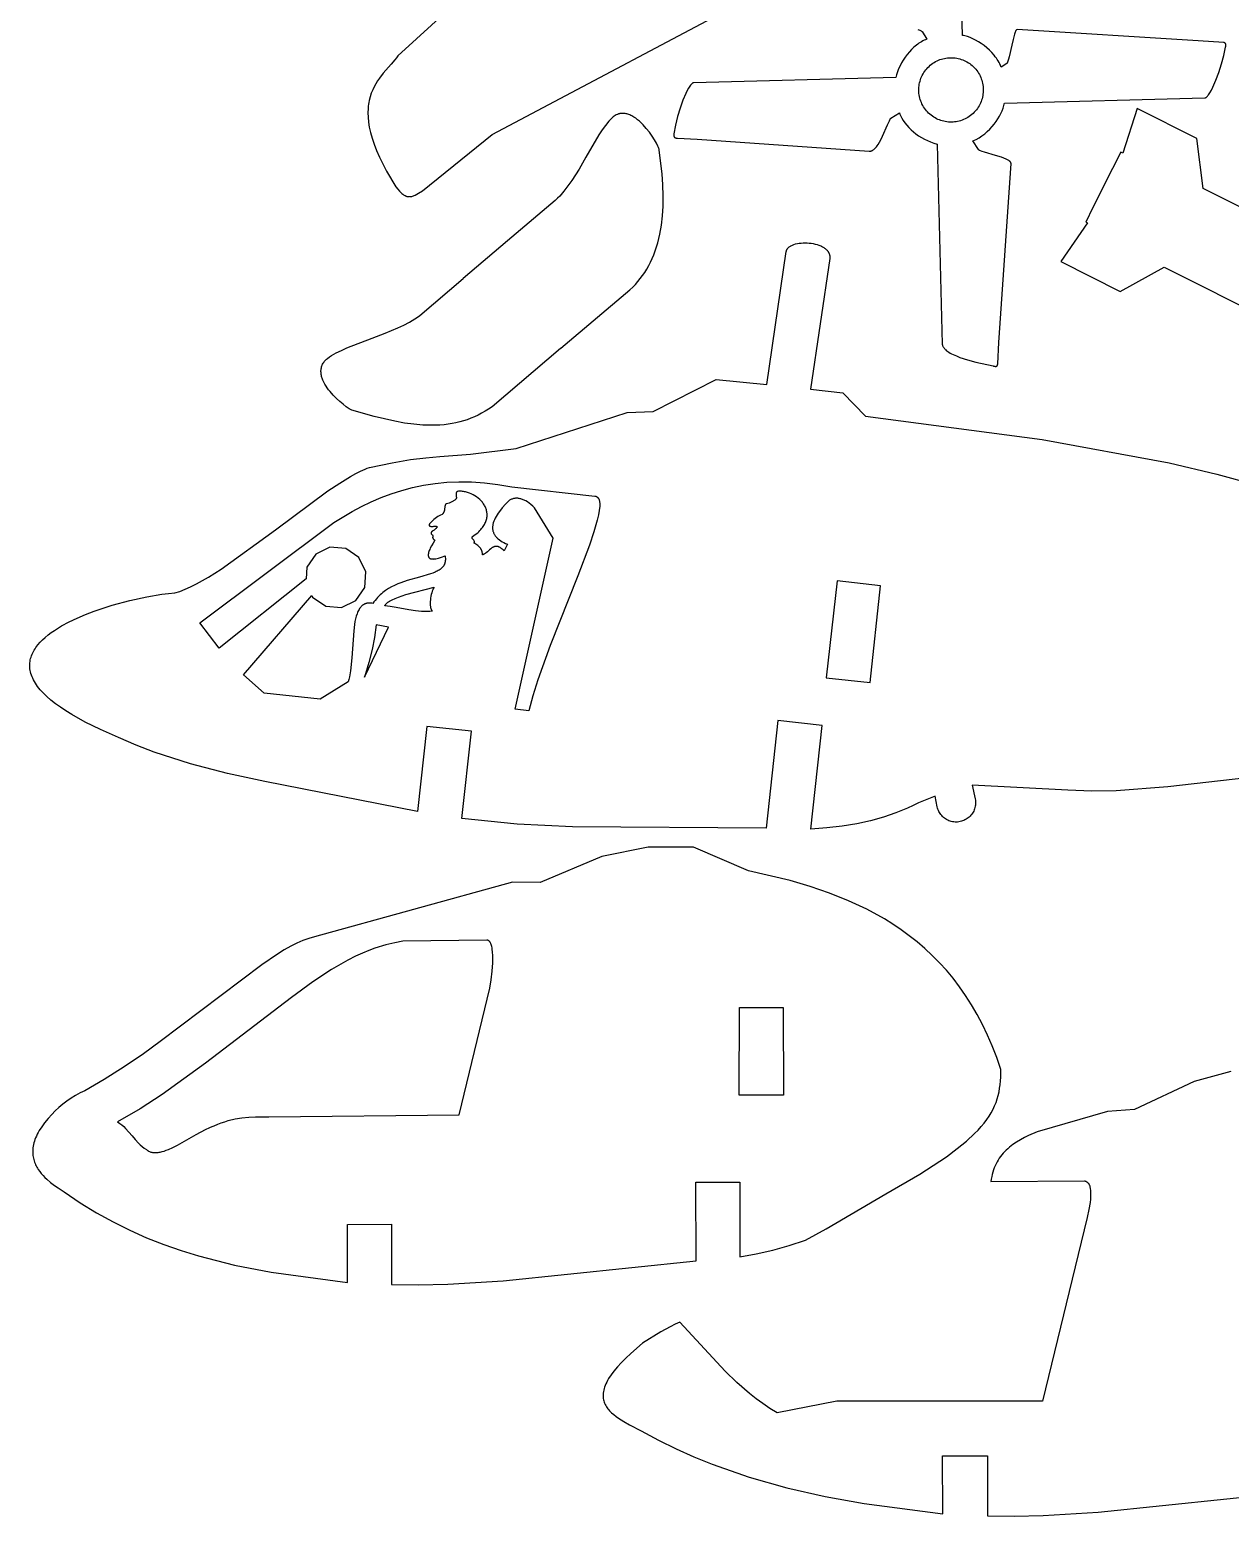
# Model space of a CAD drawing. Header units: inches. Extents: x 0.3 to 15.2, y 0.4 to 15.2.
# Drawn here: x 0.28 to 6.63, y 0.41 to 8.27 of the extents above; entities that cross this region are included whole.
import ezdxf

# ---------------------------------------------------------------- set-up
doc = ezdxf.new("R2010")
doc.units = ezdxf.units.IN
doc.header["$MEASUREMENT"] = 0
doc.layers.get('0').update_dxf_attribs({"color": 231})

msp = doc.modelspace()

# ---------------------------------------------------------------- linework, layer by layer
at = {"color": 156}
for points in [[(4.343, 10.0623), (2.2267, 8.1319), (2.2186, 8.1212), (2.2099, 8.1104), (2.1907, 8.0883), (2.149, 8.0405), (2.1285, 8.0137), (2.1187, 7.9994), (2.1094, 7.9844), (2.1008, 7.9686), (2.0929, 7.952), (2.0858, 7.9344), (2.0798, 7.916), (2.0748, 7.8965), (2.0728, 7.8863), (2.0711, 7.8759), (2.0697, 7.8652), (2.0687, 7.8542), (2.0678, 7.8312), (2.0685, 7.8071), (2.0709, 7.7815), (2.0751, 7.7546), (2.0814, 7.7262), (2.0896, 7.6964), (2.1001, 7.6649), (2.113, 7.6318), (2.1282, 7.597), (2.1461, 7.5604), (2.1666, 7.522), (2.2162, 7.4394), (2.2259, 7.4268), (2.235, 7.4162), (2.2394, 7.4115), (2.2438, 7.4073), (2.248, 7.4035), (2.2521, 7.4002), (2.2562, 7.3972), (2.2602, 7.3947), (2.2622, 7.3935), (2.2642, 7.3925), (2.2662, 7.3916), (2.2681, 7.3907), (2.2701, 7.39), (2.272, 7.3893), (2.274, 7.3888), (2.2759, 7.3883), (2.2779, 7.3879), (2.2799, 7.3876), (2.2818, 7.3873), (2.2838, 7.3872), (2.2857, 7.3871), (2.2877, 7.3872), (2.2897, 7.3873), (2.2917, 7.3874), (2.2937, 7.3877), (2.2957, 7.388), (2.2998, 7.3889), (2.3039, 7.39), (2.3082, 7.3915), (2.3125, 7.3931), (2.3169, 7.3951), (2.3261, 7.3997), (2.3358, 7.4051), (2.3571, 7.4184), (2.7246, 7.7166), (4.191, 8.4939)], [(5.4995, 8.2708), (5.4991, 8.2704), (5.4986, 8.2699), (5.4981, 8.2694), (5.4977, 8.2688), (5.4972, 8.2682), (5.4963, 8.2668), (5.4954, 8.2652), (5.4945, 8.2634), (5.4936, 8.2615), (5.4918, 8.2571), (5.4882, 8.2464), (5.4811, 8.2195), (5.4741, 8.188), (5.4605, 8.1264), (5.4572, 8.114), (5.4539, 8.1036), (5.4523, 8.0994), (5.4515, 8.0975), (5.4507, 8.0959), (5.4499, 8.0944), (5.4495, 8.0937), (5.4491, 8.0931), (5.4487, 8.0925), (5.4483, 8.092), (5.4479, 8.0915), (5.4475, 8.0911), (5.4184, 8.073), (5.4151, 8.0813), (5.4114, 8.0894), (5.4072, 8.0973), (5.4027, 8.1052), (5.3979, 8.1129), (5.3927, 8.1205), (5.3872, 8.1279), (5.3815, 8.1352), (5.3691, 8.1493), (5.3559, 8.1625), (5.342, 8.175), (5.3276, 8.1866), (5.3128, 8.1973), (5.2978, 8.207), (5.2828, 8.2156), (5.268, 8.223), (5.2534, 8.2293), (5.2394, 8.2343), (5.2327, 8.2363), (5.2261, 8.2379), (5.2198, 8.2392), (5.2136, 8.2402), (5.1836, 9.3263)], [(4.977, 8.271), (4.9872, 8.2673), (4.9914, 8.2656), (4.9948, 8.2639), (4.9963, 8.263), (4.9976, 8.2622), (4.9982, 8.2618), (4.9987, 8.2614), (4.9991, 8.261), (4.9996, 8.2607), (5.025, 8.2201), (5.018, 8.2174), (5.0109, 8.2144), (5.0039, 8.2109), (4.997, 8.2072), (4.9901, 8.203), (4.9833, 8.1986), (4.9766, 8.1938), (4.9699, 8.1887), (4.9569, 8.1777), (4.9444, 8.1657), (4.9324, 8.1528), (4.921, 8.1392), (4.9103, 8.1249), (4.9003, 8.1101), (4.8912, 8.0949), (4.883, 8.0794), (4.8758, 8.0638), (4.8697, 8.0482), (4.8647, 8.0326), (4.8627, 8.0249), (4.861, 8.0173), (3.7901, 7.9897), (3.7898, 7.9896), (3.7894, 7.9895), (3.7887, 7.9893), (3.7879, 7.989), (3.7872, 7.9886), (3.7865, 7.9883), (3.7857, 7.9878), (3.785, 7.9874), (3.7842, 7.9869), (3.7826, 7.9857), (3.781, 7.9843), (3.7794, 7.9828), (3.7778, 7.9811), (3.7761, 7.9792), (3.7744, 7.9771), (3.771, 7.9726), (3.7675, 7.9673), (3.7639, 7.9615), (3.7566, 7.9483), (3.7491, 7.933), (3.7341, 7.8972), (3.7197, 7.8562), (3.7064, 7.8117), (3.695, 7.7658), (3.6862, 7.7202), (3.6859, 7.7167), (3.6859, 7.7136), (3.6859, 7.7122), (3.686, 7.7108), (3.6861, 7.7096), (3.6863, 7.7084), (3.6865, 7.7073), (3.6868, 7.7063), (3.6872, 7.7054), (3.6873, 7.7049), (3.6875, 7.7045), (3.6878, 7.7041), (3.688, 7.7037), (3.6882, 7.7033), (3.6885, 7.703), (3.6887, 7.7026), (3.689, 7.7023), (3.6893, 7.7019), (3.6896, 7.7016), (3.6899, 7.7013), (3.6902, 7.701), (3.6906, 7.7008), (3.6909, 7.7005), (3.6917, 7.7), (3.6925, 7.6995), (3.6933, 7.6991), (3.6942, 7.6987), (3.6952, 7.6984), (3.6962, 7.698), (3.6984, 7.6974), (3.7008, 7.6969), (3.7062, 7.6959), (3.8105, 7.6906), (4.7193, 7.6279), (4.7193, 7.6279), (4.7206, 7.6279), (4.7219, 7.6279), (4.7232, 7.6279), (4.7245, 7.628), (4.7257, 7.6282), (4.727, 7.6284), (4.7282, 7.6287), (4.7295, 7.629), (4.7307, 7.6294), (4.732, 7.6298), (4.7332, 7.6303), (4.7345, 7.6308), (4.7369, 7.6321), (4.7393, 7.6335), (4.7418, 7.6351), (4.7441, 7.6369), (4.7465, 7.6388), (4.7489, 7.6409), (4.7512, 7.6432), (4.7535, 7.6456), (4.7581, 7.6509), (4.7625, 7.6566), (4.7669, 7.6628), (4.7753, 7.6764), (4.7834, 7.6912), (4.791, 7.7067), (4.8169, 7.7667), (4.8268, 7.7892), (4.8289, 7.7935), (4.8309, 7.7971), (4.8318, 7.7986), (4.8327, 7.7999), (4.8336, 7.8011), (4.834, 7.8016), (4.8344, 7.802), (4.8797, 7.8305), (4.8824, 7.8236), (4.8854, 7.8168), (4.8887, 7.81), (4.8922, 7.8033), (4.9001, 7.7902), (4.909, 7.7773), (4.9189, 7.7648), (4.9298, 7.7528), (4.9416, 7.7412), (4.9541, 7.73), (4.9676, 7.7195), (4.9817, 7.7095), (4.9966, 7.7002), (5.0121, 7.6916), (5.0283, 7.6837), (5.045, 7.6766), (5.0622, 7.6703), (5.0799, 7.6648), (5.1066, 6.6061), (5.1068, 6.6048), (5.1071, 6.6035), (5.1074, 6.6022), (5.1078, 6.6009), (5.1087, 6.5983), (5.1098, 6.5958), (5.1111, 6.5933), (5.1125, 6.5909), (5.1141, 6.5884), (5.1159, 6.586), (5.1178, 6.5837), (5.1199, 6.5813), (5.1221, 6.579), (5.1246, 6.5768), (5.1298, 6.5723), (5.1356, 6.568), (5.142, 6.5637), (5.1489, 6.5596), (5.1563, 6.5556), (5.1641, 6.5517), (5.1811, 6.5442), (5.1996, 6.5371), (5.2402, 6.5239), (5.2844, 6.5121), (5.3763, 6.4918), (5.3785, 6.4911), (5.3805, 6.4905), (5.3824, 6.49), (5.3842, 6.4896), (5.3858, 6.4894), (5.3873, 6.4893), (5.3887, 6.4892), (5.3894, 6.4892), (5.39, 6.4893), (5.3906, 6.4893), (5.3912, 6.4894), (5.3917, 6.4895), (5.3923, 6.4896), (5.3928, 6.4898), (5.3932, 6.4899), (5.3937, 6.4901), (5.3941, 6.4903), (5.3946, 6.4905), (5.395, 6.4907), (5.3953, 6.4909), (5.3957, 6.4912), (5.396, 6.4915), (5.3963, 6.4917), (5.3966, 6.492), (5.3969, 6.4923), (5.3972, 6.4926), (5.3974, 6.4929), (5.3977, 6.4933), (5.3979, 6.4936), (5.3981, 6.4939), (5.3983, 6.4943), (5.3987, 6.495), (5.399, 6.4957), (5.3992, 6.4964), (5.3995, 6.4972), (5.3997, 6.4979), (5.4007, 6.5032), (5.4067, 6.6159), (5.4704, 7.5623), (5.4704, 7.5627), (5.4704, 7.5631), (5.4704, 7.5635), (5.4703, 7.5638), (5.4703, 7.5642), (5.4702, 7.5646), (5.4701, 7.565), (5.47, 7.5654), (5.4699, 7.5657), (5.4698, 7.5661), (5.4695, 7.5669), (5.4691, 7.5676), (5.4687, 7.5684), (5.4683, 7.5691), (5.4678, 7.5698), (5.4672, 7.5706), (5.4666, 7.5713), (5.4659, 7.572), (5.4652, 7.5728), (5.4637, 7.5742), (5.462, 7.5757), (5.4601, 7.5771), (5.458, 7.5785), (5.4558, 7.5799), (5.4509, 7.5827), (5.4454, 7.5854), (5.4331, 7.5908), (5.4192, 7.5959), (5.3888, 7.6056), (5.3298, 7.6225), (5.3182, 7.6262), (5.3086, 7.6297), (5.3048, 7.6313), (5.3032, 7.6321), (5.3017, 7.6329), (5.3004, 7.6337), (5.2999, 7.6341), (5.2994, 7.6345), (5.2989, 7.6348), (5.2985, 7.6352), (5.2983, 7.6354), (5.2982, 7.6356), (5.298, 7.6358), (5.2979, 7.6359), (5.2688, 7.682), (5.2772, 7.6858), (5.2854, 7.69), (5.3013, 7.6991), (5.3165, 7.7092), (5.3311, 7.7203), (5.3449, 7.7322), (5.3579, 7.7447), (5.3701, 7.7578), (5.3814, 7.7714), (5.3919, 7.7853), (5.4013, 7.7995), (5.4098, 7.8138), (5.4173, 7.828), (5.4237, 7.8422), (5.429, 7.8561), (5.4312, 7.8629), (5.4331, 7.8696), (5.4347, 7.8762), (5.4361, 7.8827), (6.495, 7.9096), (6.4957, 7.9097), (6.4964, 7.9099), (6.4972, 7.9101), (6.498, 7.9104), (6.4988, 7.9107), (6.4995, 7.9111), (6.5003, 7.9116), (6.5011, 7.912), (6.502, 7.9126), (6.5028, 7.9132), (6.5045, 7.9145), (6.5062, 7.916), (6.5079, 7.9177), (6.5097, 7.9196), (6.5115, 7.9216), (6.5151, 7.9262), (6.5189, 7.9315), (6.5227, 7.9374), (6.5306, 7.9509), (6.5386, 7.9666), (6.5547, 8.003), (6.5702, 8.0447), (6.5844, 8.0893), (6.5963, 8.1347), (6.6051, 8.1789), (6.6062, 8.1837), (6.6066, 8.1859), (6.6068, 8.188), (6.6069, 8.1889), (6.6069, 8.1899), (6.6069, 8.1908), (6.6068, 8.1916), (6.6068, 8.1925), (6.6067, 8.1933), (6.6065, 8.194), (6.6063, 8.1948), (6.6061, 8.1955), (6.6059, 8.1958), (6.6058, 8.1962), (6.6056, 8.1965), (6.6054, 8.1968), (6.6053, 8.1971), (6.6051, 8.1974), (6.6049, 8.1977), (6.6047, 8.198), (6.6044, 8.1983), (6.6042, 8.1986), (6.604, 8.1988), (6.6037, 8.1991), (6.6034, 8.1994), (6.6031, 8.1996), (6.6028, 8.1998), (6.6025, 8.2001), (6.6019, 8.2005), (6.6012, 8.2009), (6.6004, 8.2013), (6.5996, 8.2017), (6.5987, 8.202), (6.5978, 8.2023), (6.5968, 8.2026), (6.4604, 8.2113), (5.5027, 8.2721)], [(3.0883, 6.5848), (3.4539, 6.8951), (3.4686, 6.9089), (3.4827, 6.9232), (3.4961, 6.9382), (3.5089, 6.9538), (3.521, 6.97), (3.5325, 6.9868), (3.5434, 7.0042), (3.5536, 7.0223), (3.5631, 7.0409), (3.572, 7.0602), (3.5803, 7.08), (3.5879, 7.1005), (3.5949, 7.1215), (3.6013, 7.1432), (3.6121, 7.1882), (3.6204, 7.2357), (3.6263, 7.2855), (3.6296, 7.3377), (3.6305, 7.3922), (3.6289, 7.449), (3.6249, 7.5081), (3.6096, 7.6331), (3.6095, 7.634), (3.6093, 7.6349), (3.6087, 7.637), (3.608, 7.6393), (3.6071, 7.6419), (3.6048, 7.6477), (3.6018, 7.6544), (3.5939, 7.6701), (3.5836, 7.6881), (3.5711, 7.7077), (3.5568, 7.728), (3.5408, 7.7484), (3.5233, 7.768), (3.5141, 7.7772), (3.5046, 7.786), (3.4949, 7.7943), (3.485, 7.8018), (3.4749, 7.8086), (3.4698, 7.8117), (3.4647, 7.8145), (3.4595, 7.8171), (3.4543, 7.8195), (3.4491, 7.8216), (3.4438, 7.8234), (3.4385, 7.8249), (3.4333, 7.8261), (3.428, 7.8271), (3.4227, 7.8276), (3.4174, 7.8279), (3.4121, 7.8278), (3.4068, 7.8274), (3.4042, 7.827), (3.4015, 7.8265), (3.3989, 7.826), (3.3962, 7.8253), (3.3936, 7.8246), (3.391, 7.8237), (3.3884, 7.8228), (3.3858, 7.8217), (3.3806, 7.8193), (3.3754, 7.8164), (3.3702, 7.8131), (3.3651, 7.8093), (3.36, 7.8051), (3.3509, 7.796), (3.3419, 7.7861), (3.3242, 7.7643), (3.3068, 7.7402), (3.2897, 7.714), (3.221, 7.5958), (3.185, 7.5335), (3.1466, 7.4727), (3.1262, 7.4438), (3.1049, 7.4163), (3.0825, 7.3906), (3.0709, 7.3786), (3.0589, 7.3671), (2.8071, 7.1532), (2.5718, 6.9535)], [(6.8731, 7.2371), (6.4872, 7.4304), (6.4531, 7.6948), (6.1377, 7.8533), (6.0616, 7.6167), (6.0508, 7.6222), (6.0077, 7.5361), (5.904, 7.3291), (5.8657, 7.2525), (5.8757, 7.248), (5.7338, 7.0448), (6.0486, 6.8851), (6.0486, 6.8851), (6.2798, 7.0146), (6.8396, 6.7342)], [(6.9966, 4.3433), (6.2993, 4.2655), (6.0272, 4.2435), (5.8987, 4.2414), (5.7708, 4.2468), (5.2655, 4.273), (5.2807, 4.2013), (5.2818, 4.1947), (5.2825, 4.1881), (5.2827, 4.1814), (5.2826, 4.1748), (5.2819, 4.1681), (5.2809, 4.1616), (5.2795, 4.1551), (5.2777, 4.1487), (5.2755, 4.1425), (5.2729, 4.1364), (5.2699, 4.1305), (5.2665, 4.1248), (5.2627, 4.1193), (5.2586, 4.1141), (5.2541, 4.1091), (5.2517, 4.1068), (5.2492, 4.1045), (5.2438, 4.1002), (5.2382, 4.0963), (5.2324, 4.0927), (5.2265, 4.0895), (5.2203, 4.0867), (5.2141, 4.0842), (5.2077, 4.0822), (5.2012, 4.0805), (5.1946, 4.0793), (5.188, 4.0784), (5.1813, 4.078), (5.1746, 4.0781), (5.1678, 4.0786), (5.1611, 4.0795), (5.1545, 4.0809), (5.1478, 4.0828), (5.1416, 4.0853), (5.1355, 4.0882), (5.1297, 4.0914), (5.1241, 4.095), (5.1187, 4.0989), (5.1135, 4.1031), (5.1087, 4.1076), (5.1041, 4.1124), (5.0998, 4.1174), (5.0958, 4.1227), (5.0922, 4.1282), (5.0889, 4.134), (5.0859, 4.14), (5.0833, 4.1462), (5.0812, 4.1525), (5.0794, 4.159), (5.0683, 4.2156), (4.9803, 4.1799), (4.9521, 4.1654), (4.923, 4.1515), (4.8617, 4.1263), (4.7965, 4.1042), (4.7274, 4.0853), (4.6543, 4.0695), (4.5773, 4.0569), (4.4964, 4.0474), (4.4115, 4.0411), (4.4717, 4.5895), (4.2366, 4.6154), (4.1753, 4.0463), (3.1498, 4.0529), (2.857, 4.0676), (2.5644, 4.0974), (2.6151, 4.5588), (2.3786, 4.5843), (2.3303, 4.1342), (1.5226, 4.2929), (1.3244, 4.3354), (1.1288, 4.386), (0.9364, 4.4483), (0.8416, 4.485), (0.7478, 4.5258), (0.6537, 4.5671), (0.5714, 4.6075), (0.5006, 4.6471), (0.4692, 4.6665), (0.4405, 4.6857), (0.4144, 4.7046), (0.3908, 4.7233), (0.3697, 4.7418), (0.3509, 4.76), (0.3344, 4.778), (0.3202, 4.7957), (0.314, 4.8045), (0.3082, 4.8132), (0.303, 4.8218), (0.2984, 4.8304), (0.2942, 4.8389), (0.2905, 4.8474), (0.2874, 4.8557), (0.2847, 4.8641), (0.2825, 4.8723), (0.2808, 4.8805), (0.2796, 4.8886), (0.2788, 4.8966), (0.2784, 4.9046), (0.2785, 4.9125), (0.2791, 4.9203), (0.28, 4.9281), (0.2814, 4.9358), (0.2832, 4.9434), (0.2854, 4.951), (0.288, 4.9584), (0.2909, 4.9659), (0.2943, 4.9732), (0.298, 4.9805), (0.3021, 4.9876), (0.3065, 4.9948), (0.3112, 5.0018), (0.3163, 5.0088), (0.3218, 5.0157), (0.3336, 5.0292), (0.3466, 5.0425), (0.3608, 5.0555), (0.376, 5.0681), (0.3923, 5.0805), (0.4095, 5.0925), (0.4465, 5.1156), (0.4866, 5.1373), (0.5291, 5.1578), (0.5737, 5.1769), (0.6197, 5.1946), (0.714, 5.2258), (0.8079, 5.2512), (0.8972, 5.2706), (0.9778, 5.2837), (1.0135, 5.2879), (1.0455, 5.2904), (1.0723, 5.299), (1.1004, 5.31), (1.1297, 5.3232), (1.1602, 5.3385), (1.2241, 5.3745), (1.2914, 5.4169), (1.5783, 5.6241), (1.8563, 5.8302), (1.9186, 5.872), (1.9764, 5.9074), (2.0034, 5.9223), (2.029, 5.935), (2.0531, 5.9456), (2.0645, 5.9499), (2.0756, 5.9537), (2.1965, 5.9794), (2.2931, 5.996), (2.374, 6.0061), (2.448, 6.0124), (2.6108, 6.0246), (2.8519, 6.0541), (3.4401, 6.2444), (3.5777, 6.2501), (3.9097, 6.4193), (4.1783, 6.3939), (4.1783, 6.3939), (4.2814, 7.0966), (4.2816, 7.0982), (4.2819, 7.0998), (4.2823, 7.1014), (4.2828, 7.1029), (4.2833, 7.1044), (4.2839, 7.1059), (4.2846, 7.1073), (4.2853, 7.1088), (4.2862, 7.1102), (4.2871, 7.1115), (4.288, 7.1129), (4.2891, 7.1142), (4.2902, 7.1155), (4.2913, 7.1167), (4.2926, 7.1179), (4.2939, 7.1191), (4.2966, 7.1214), (4.2996, 7.1236), (4.3028, 7.1257), (4.3062, 7.1276), (4.3099, 7.1295), (4.3137, 7.1312), (4.3177, 7.1328), (4.3218, 7.1343), (4.3306, 7.1369), (4.3399, 7.139), (4.3497, 7.1407), (4.3599, 7.1419), (4.3703, 7.1426), (4.381, 7.1428), (4.3917, 7.1425), (4.4026, 7.1417), (4.4133, 7.1404), (4.424, 7.1387), (4.4344, 7.1364), (4.4445, 7.1337), (4.4543, 7.1304), (4.4635, 7.1266), (4.4679, 7.1245), (4.4722, 7.1223), (4.4763, 7.12), (4.4803, 7.1175), (4.4841, 7.115), (4.4876, 7.1122), (4.491, 7.1094), (4.4942, 7.1064), (4.4971, 7.1033), (4.4998, 7.1001), (4.5023, 7.0967), (4.5034, 7.095), (4.5045, 7.0932), (4.5055, 7.0914), (4.5064, 7.0896), (4.5073, 7.0877), (4.5081, 7.0858), (4.5088, 7.0839), (4.5095, 7.0819), (4.51, 7.0799), (4.5105, 7.0779), (4.511, 7.0758), (4.5113, 7.0737), (4.5116, 7.0716), (4.5118, 7.0694), (4.5119, 7.0672), (4.5119, 7.065), (4.5118, 7.0627), (4.5117, 7.0604), (4.4099, 6.3683), (4.5798, 6.3499), (4.7005, 6.2266), (5.636, 6.1019), (6.3069, 5.9792), (6.5595, 5.9196), (6.7657, 5.8618)], [(3.087, 6.5837), (2.7243, 6.2754), (2.7062, 6.2631), (2.6879, 6.2516), (2.6694, 6.241), (2.6507, 6.2313), (2.6318, 6.2224), (2.6126, 6.2144), (2.5932, 6.2072), (2.5735, 6.2009), (2.5536, 6.1953), (2.5333, 6.1905), (2.5127, 6.1865), (2.4918, 6.1833), (2.4706, 6.1808), (2.449, 6.179), (2.4047, 6.1776), (2.3587, 6.179), (2.311, 6.183), (2.2615, 6.1896), (2.21, 6.1987), (2.1006, 6.2236), (1.9819, 6.257), (1.9682, 6.2652), (1.9527, 6.2758), (1.936, 6.2886), (1.9186, 6.3032), (1.901, 6.3194), (1.8838, 6.3369), (1.8676, 6.3556), (1.86, 6.3653), (1.8528, 6.3751), (1.8462, 6.3852), (1.8401, 6.3953), (1.8347, 6.4055), (1.83, 6.4158), (1.8261, 6.426), (1.8244, 6.4312), (1.823, 6.4363), (1.8218, 6.4414), (1.8208, 6.4466), (1.8201, 6.4517), (1.8196, 6.4567), (1.8194, 6.4618), (1.8195, 6.4668), (1.8198, 6.4718), (1.8205, 6.4767), (1.8214, 6.4816), (1.8227, 6.4865), (1.8242, 6.4913), (1.8261, 6.496), (1.8283, 6.5007), (1.8309, 6.5054), (1.8338, 6.5099), (1.837, 6.5144), (1.8406, 6.5189), (1.8446, 6.5232), (1.849, 6.5275), (1.8538, 6.5317), (1.8641, 6.539), (1.8753, 6.5462), (1.8999, 6.5601), (1.9272, 6.5735), (1.9568, 6.5866), (2.0897, 6.6378), (2.1593, 6.6642), (2.2267, 6.6925), (2.2585, 6.7076), (2.2886, 6.7235), (2.3165, 6.7404), (2.3295, 6.7492), (2.3418, 6.7582), (2.5718, 6.9535)], [(6.6328, 2.7593), (6.4386, 2.7052), (6.124, 2.5566), (5.9808, 2.5466), (5.6088, 2.4393), (5.5629, 2.4199), (5.5409, 2.4091), (5.5197, 2.3976), (5.4994, 2.3852), (5.4802, 2.3719), (5.462, 2.3576), (5.4533, 2.3501), (5.445, 2.3424), (5.437, 2.3343), (5.4293, 2.326), (5.422, 2.3174), (5.415, 2.3085), (5.4085, 2.2994), (5.4023, 2.2899), (5.3965, 2.2801), (5.3911, 2.2699), (5.3861, 2.2595), (5.3816, 2.2487), (5.3776, 2.2376), (5.374, 2.2261), (5.3708, 2.2143), (5.3682, 2.2021), (5.3661, 2.1895), (5.3644, 2.1765), (5.8584, 2.1794), (5.8603, 2.1791), (5.8621, 2.1788), (5.8639, 2.1783), (5.8656, 2.1778), (5.8672, 2.1771), (5.8688, 2.1763), (5.8703, 2.1755), (5.8718, 2.1746), (5.8732, 2.1735), (5.8746, 2.1724), (5.8759, 2.1712), (5.8772, 2.1699), (5.8784, 2.1685), (5.8795, 2.167), (5.8806, 2.1654), (5.8816, 2.1637), (5.8826, 2.162), (5.8836, 2.1601), (5.8844, 2.1582), (5.8853, 2.1562), (5.8868, 2.1518), (5.8881, 2.1472), (5.8892, 2.1422), (5.89, 2.1368), (5.8907, 2.1311), (5.8912, 2.1251), (5.8916, 2.1121), (5.8912, 2.0978), (5.8901, 2.0822), (5.8883, 2.0654), (5.8825, 2.0283), (5.8741, 1.9867), (5.637, 1.0144), (5.5637, 1.0142), (4.5495, 1.0142), (4.2328, 0.9519), (4.1943, 0.9758), (4.1571, 1.001), (4.1213, 1.0274), (4.0866, 1.0548), (4.0202, 1.1126), (3.9571, 1.1734), (3.7188, 1.4323), (3.693, 1.4208), (3.6674, 1.4082), (3.6169, 1.3804), (3.5209, 1.3202), (3.4584, 1.2665), (3.4318, 1.2415), (3.4083, 1.2177), (3.3875, 1.1951), (3.3696, 1.1735), (3.3543, 1.153), (3.3415, 1.1336), (3.336, 1.1242), (3.3312, 1.1151), (3.3269, 1.1062), (3.3232, 1.0975), (3.32, 1.089), (3.3174, 1.0808), (3.3153, 1.0727), (3.3137, 1.0649), (3.3126, 1.0573), (3.312, 1.0498), (3.3119, 1.0426), (3.3122, 1.0355), (3.313, 1.0286), (3.3142, 1.0219), (3.3158, 1.0154), (3.3178, 1.009), (3.3202, 1.0028), (3.323, 0.9967), (3.3261, 0.9907), (3.3296, 0.9849), (3.3335, 0.9793), (3.3376, 0.9737), (3.3421, 0.9683), (3.3468, 0.963), (3.3519, 0.9579), (3.3572, 0.9528), (3.3685, 0.9429), (3.3808, 0.9334), (3.3938, 0.9242), (3.4218, 0.9067), (3.4517, 0.8898), (3.5136, 0.857), (3.605, 0.8075), (3.6981, 0.7617), (3.7927, 0.7195), (3.8887, 0.6807), (4.0845, 0.6126), (4.2845, 0.556), (4.4879, 0.5097), (4.6937, 0.4721), (5.1088, 0.418), (5.1077, 0.725), (5.3456, 0.7256), (5.3456, 0.407), (5.4862, 0.4052), (5.6402, 0.4088), (5.9323, 0.427), (6.9523, 0.5328)]]:
    msp.add_lwpolyline(points, dxfattribs=at)
for points in [[(5.0366, 8.0767), (5.0431, 8.0825), (5.0499, 8.0879), (5.0569, 8.093), (5.0641, 8.0976), (5.0714, 8.1019), (5.0789, 8.1057), (5.0865, 8.1091), (5.0943, 8.1122), (5.1021, 8.1149), (5.1101, 8.1171), (5.1181, 8.119), (5.1262, 8.1205), (5.1343, 8.1216), (5.1425, 8.1223), (5.1506, 8.1226), (5.1588, 8.1225), (5.167, 8.122), (5.1751, 8.1211), (5.1832, 8.1199), (5.1913, 8.1182), (5.1993, 8.1162), (5.2071, 8.1138), (5.2149, 8.111), (5.2226, 8.1078), (5.2301, 8.1042), (5.2374, 8.1003), (5.2447, 8.0959), (5.2517, 8.0912), (5.2585, 8.0861), (5.2651, 8.0806), (5.2715, 8.0747), (5.2777, 8.0684), (5.2835, 8.0619), (5.2889, 8.0551), (5.294, 8.0481), (5.2986, 8.0409), (5.3028, 8.0336), (5.3067, 8.0261), (5.3101, 8.0185), (5.3132, 8.0108), (5.3158, 8.0029), (5.3181, 7.9949), (5.32, 7.9869), (5.3215, 7.9788), (5.3225, 7.9707), (5.3232, 7.9625), (5.3235, 7.9544), (5.3235, 7.9462), (5.323, 7.938), (5.3221, 7.9299), (5.3209, 7.9218), (5.3192, 7.9137), (5.3172, 7.9057), (5.3148, 7.8979), (5.312, 7.8901), (5.3088, 7.8824), (5.3052, 7.8749), (5.3012, 7.8676), (5.2969, 7.8604), (5.2922, 7.8533), (5.287, 7.8465), (5.2815, 7.8399), (5.2757, 7.8335), (5.2694, 7.8273), (5.2628, 7.8215), (5.2561, 7.8161), (5.2491, 7.811), (5.2419, 7.8064), (5.2346, 7.8022), (5.2271, 7.7983), (5.2195, 7.7949), (5.2117, 7.7918), (5.2039, 7.7892), (5.1959, 7.7869), (5.1879, 7.785), (5.1798, 7.7835), (5.1717, 7.7825), (5.1635, 7.7818), (5.1553, 7.7815), (5.1471, 7.7815), (5.139, 7.782), (5.1308, 7.7829), (5.1227, 7.7841), (5.1147, 7.7858), (5.1067, 7.7878), (5.0988, 7.7902), (5.0911, 7.793), (5.0834, 7.7962), (5.0759, 7.7998), (5.0685, 7.8038), (5.0613, 7.8081), (5.0543, 7.8128), (5.0475, 7.818), (5.0409, 7.8235), (5.0345, 7.8293), (5.0283, 7.8356), (5.0225, 7.8422), (5.0171, 7.8489), (5.012, 7.8559), (5.0074, 7.8631), (5.0031, 7.8704), (4.9993, 7.8779), (4.9959, 7.8855), (4.9928, 7.8933), (4.9901, 7.9011), (4.9879, 7.9091), (4.986, 7.9171), (4.9845, 7.9252), (4.9834, 7.9333), (4.9827, 7.9415), (4.9824, 7.9497), (4.9825, 7.9579), (4.983, 7.966), (4.9839, 7.9742), (4.9851, 7.9823), (4.9868, 7.9903), (4.9888, 7.9983), (4.9912, 8.0062), (4.994, 8.0139), (4.9972, 8.0216), (5.0008, 8.0291), (5.0047, 8.0365), (5.0091, 8.0437), (5.0138, 8.0507), (5.0189, 8.0575), (5.0244, 8.0641), (5.0303, 8.0705), (5.0366, 8.0767)], [(3.2685, 5.8029), (3.2699, 5.8027), (3.2714, 5.8024), (3.2727, 5.8021), (3.2741, 5.8017), (3.2754, 5.8012), (3.2766, 5.8007), (3.2778, 5.8001), (3.279, 5.7995), (3.2801, 5.7988), (3.2811, 5.798), (3.2822, 5.7972), (3.2831, 5.7963), (3.2841, 5.7953), (3.285, 5.7943), (3.2858, 5.7933), (3.2866, 5.7921), (3.2874, 5.791), (3.2881, 5.7897), (3.2888, 5.7884), (3.2895, 5.7871), (3.2901, 5.7857), (3.2906, 5.7842), (3.2916, 5.7811), (3.2925, 5.7777), (3.2932, 5.7742), (3.2937, 5.7704), (3.2941, 5.7664), (3.2943, 5.7622), (3.2944, 5.7578), (3.2941, 5.7484), (3.2933, 5.7382), (3.2919, 5.7272), (3.2876, 5.703), (3.2813, 5.676), (3.2634, 5.6142), (3.2395, 5.5434), (3.1779, 5.3807), (3.0324, 5.0126), (2.9672, 4.8311), (2.9405, 4.7462), (2.9193, 4.6672), (2.8464, 4.6748), (3.0482, 5.5807), (2.9493, 5.7414), (2.9396, 5.7504), (2.9301, 5.7584), (2.9208, 5.7656), (2.9117, 5.7718), (2.9027, 5.7772), (2.8983, 5.7796), (2.894, 5.7817), (2.8897, 5.7836), (2.8854, 5.7853), (2.8812, 5.7868), (2.877, 5.7881), (2.8729, 5.7892), (2.8688, 5.7901), (2.8648, 5.7907), (2.8608, 5.7912), (2.8569, 5.7914), (2.8529, 5.7915), (2.8491, 5.7913), (2.8453, 5.7909), (2.8415, 5.7904), (2.8378, 5.7896), (2.8341, 5.7886), (2.8304, 5.7875), (2.8268, 5.7861), (2.8233, 5.7846), (2.8197, 5.7828), (2.8163, 5.7809), (2.796, 5.7603), (2.7783, 5.7405), (2.7632, 5.7216), (2.7567, 5.7124), (2.7508, 5.7034), (2.7456, 5.6947), (2.741, 5.6861), (2.7371, 5.6777), (2.7338, 5.6696), (2.7312, 5.6616), (2.7302, 5.6577), (2.7293, 5.6539), (2.7286, 5.6501), (2.728, 5.6463), (2.7276, 5.6426), (2.7274, 5.639), (2.7273, 5.6354), (2.7274, 5.6318), (2.7276, 5.6283), (2.728, 5.6249), (2.7286, 5.6215), (2.7294, 5.6181), (2.7303, 5.6148), (2.7314, 5.6116), (2.7326, 5.6084), (2.734, 5.6052), (2.7356, 5.6021), (2.7373, 5.5991), (2.7392, 5.5961), (2.7413, 5.5931), (2.7435, 5.5902), (2.7459, 5.5874), (2.7484, 5.5846), (2.7511, 5.5819), (2.754, 5.5792), (2.7571, 5.5765), (2.7636, 5.5714), (2.7709, 5.5665), (2.7788, 5.5617), (2.7873, 5.5572), (2.7965, 5.5529), (2.8064, 5.5488), (2.7893, 5.5128), (2.784, 5.5181), (2.7788, 5.5226), (2.7739, 5.5264), (2.7715, 5.528), (2.7692, 5.5295), (2.7669, 5.5309), (2.7647, 5.5321), (2.7625, 5.5331), (2.7603, 5.534), (2.7582, 5.5348), (2.7561, 5.5354), (2.7541, 5.5359), (2.7521, 5.5363), (2.7501, 5.5366), (2.7482, 5.5367), (2.7463, 5.5368), (2.7445, 5.5367), (2.7426, 5.5365), (2.7408, 5.5362), (2.7391, 5.5359), (2.7373, 5.5354), (2.7356, 5.5349), (2.7339, 5.5342), (2.7322, 5.5335), (2.7306, 5.5327), (2.729, 5.5319), (2.7273, 5.531), (2.7242, 5.529), (2.721, 5.5268), (2.718, 5.5244), (2.7119, 5.5192), (2.6999, 5.5084), (2.6938, 5.5032), (2.6906, 5.5008), (2.6874, 5.4986), (2.6841, 5.4966), (2.6825, 5.4957), (2.6808, 5.4948), (2.6791, 5.4941), (2.6773, 5.4933), (2.6756, 5.4927), (2.6738, 5.4922), (2.6738, 5.4945), (2.6738, 5.4968), (2.6737, 5.4991), (2.6734, 5.5014), (2.6731, 5.5037), (2.6727, 5.5059), (2.6721, 5.5081), (2.6715, 5.5103), (2.6708, 5.5124), (2.67, 5.5146), (2.669, 5.5167), (2.668, 5.5187), (2.6669, 5.5208), (2.6657, 5.5228), (2.6644, 5.5249), (2.663, 5.5268), (2.6616, 5.5288), (2.66, 5.5308), (2.6565, 5.5346), (2.6528, 5.5383), (2.6486, 5.542), (2.6441, 5.5455), (2.6393, 5.549), (2.6341, 5.5524), (2.6285, 5.5557), (2.6291, 5.556), (2.6297, 5.5564), (2.6299, 5.5566), (2.6301, 5.5568), (2.6304, 5.557), (2.6306, 5.5572), (2.6307, 5.5575), (2.6309, 5.5577), (2.6311, 5.5579), (2.6312, 5.5581), (2.6313, 5.5583), (2.6314, 5.5585), (2.6315, 5.5587), (2.6316, 5.559), (2.6317, 5.5592), (2.6318, 5.5594), (2.6318, 5.5596), (2.6319, 5.5599), (2.6319, 5.5601), (2.6319, 5.5603), (2.6319, 5.5606), (2.6319, 5.5608), (2.6319, 5.5611), (2.6318, 5.5613), (2.6318, 5.5615), (2.6318, 5.5618), (2.6316, 5.5623), (2.6315, 5.5628), (2.6313, 5.5633), (2.631, 5.5638), (2.6308, 5.5643), (2.6305, 5.5648), (2.6298, 5.5659), (2.6291, 5.5669), (2.6274, 5.5691), (2.6256, 5.5713), (2.622, 5.5758), (2.6212, 5.5769), (2.6204, 5.578), (2.6198, 5.5791), (2.6195, 5.5797), (2.6193, 5.5803), (2.6191, 5.5808), (2.6189, 5.5813), (2.6188, 5.5819), (2.6187, 5.5822), (2.6187, 5.5824), (2.6186, 5.5827), (2.6186, 5.583), (2.6186, 5.5832), (2.6186, 5.5835), (2.6186, 5.5838), (2.6186, 5.584), (2.6186, 5.5843), (2.6186, 5.5846), (2.6187, 5.5848), (2.6188, 5.5851), (2.6188, 5.5853), (2.6189, 5.5856), (2.619, 5.5859), (2.6191, 5.5861), (2.6193, 5.5864), (2.6194, 5.5866), (2.6196, 5.5869), (2.6197, 5.5871), (2.6199, 5.5874), (2.6201, 5.5876), (2.6203, 5.5879), (2.6205, 5.5881), (2.6208, 5.5883), (2.6211, 5.5886), (2.6356, 5.5989), (2.6485, 5.6094), (2.6543, 5.6147), (2.6597, 5.62), (2.6648, 5.6253), (2.6694, 5.6307), (2.6737, 5.636), (2.6776, 5.6414), (2.6812, 5.6468), (2.6844, 5.6521), (2.6872, 5.6575), (2.6897, 5.6629), (2.6919, 5.6682), (2.6937, 5.6735), (2.6953, 5.6789), (2.6965, 5.6841), (2.6974, 5.6894), (2.698, 5.6946), (2.6984, 5.6998), (2.6984, 5.7049), (2.6982, 5.71), (2.6977, 5.7151), (2.6969, 5.7201), (2.6959, 5.725), (2.6947, 5.7299), (2.6932, 5.7347), (2.6914, 5.7394), (2.6895, 5.7441), (2.6873, 5.7486), (2.6849, 5.7531), (2.6824, 5.7575), (2.6796, 5.7619), (2.6766, 5.7661), (2.6735, 5.7702), (2.6701, 5.7742), (2.6667, 5.7781), (2.663, 5.7819), (2.6592, 5.7856), (2.6512, 5.7926), (2.6426, 5.7991), (2.6336, 5.805), (2.6242, 5.8103), (2.6144, 5.8151), (2.6044, 5.8191), (2.5941, 5.8225), (2.5836, 5.8252), (2.5783, 5.8263), (2.573, 5.8271), (2.5677, 5.8278), (2.5624, 5.8283), (2.5571, 5.8286), (2.5517, 5.8286), (2.5464, 5.8285), (2.5411, 5.8281), (2.5406, 5.8277), (2.5401, 5.8274), (2.5396, 5.827), (2.5391, 5.8266), (2.5387, 5.8262), (2.5382, 5.8257), (2.5378, 5.8253), (2.5375, 5.8248), (2.5371, 5.8243), (2.5368, 5.8239), (2.5365, 5.8234), (2.5363, 5.8228), (2.536, 5.8223), (2.5358, 5.8218), (2.5356, 5.8212), (2.5354, 5.8207), (2.5351, 5.8195), (2.5348, 5.8183), (2.5346, 5.8171), (2.5345, 5.8158), (2.5344, 5.8146), (2.5344, 5.8132), (2.5344, 5.8106), (2.5354, 5.7993), (2.5356, 5.7966), (2.5356, 5.7938), (2.5356, 5.7912), (2.5355, 5.7899), (2.5353, 5.7887), (2.5327, 5.7861), (2.5299, 5.7837), (2.5271, 5.7814), (2.5241, 5.7792), (2.5211, 5.7772), (2.518, 5.7753), (2.5148, 5.7735), (2.5115, 5.7718), (2.5082, 5.7703), (2.5047, 5.7688), (2.4976, 5.7663), (2.4902, 5.7642), (2.4826, 5.7626), (2.4823, 5.7624), (2.482, 5.7622), (2.4817, 5.762), (2.4814, 5.7618), (2.4808, 5.7614), (2.4803, 5.7609), (2.4798, 5.7603), (2.4794, 5.7598), (2.479, 5.7592), (2.4786, 5.7586), (2.4782, 5.7579), (2.4778, 5.7572), (2.4775, 5.7565), (2.4772, 5.7557), (2.4766, 5.7541), (2.4761, 5.7525), (2.4757, 5.7507), (2.4753, 5.7488), (2.4747, 5.7449), (2.4735, 5.7364), (2.4721, 5.7276), (2.4711, 5.7234), (2.4705, 5.7213), (2.4698, 5.7192), (2.469, 5.7172), (2.4681, 5.7153), (2.4671, 5.7135), (2.4665, 5.7126), (2.4659, 5.7117), (2.4653, 5.7109), (2.4646, 5.7101), (2.464, 5.7093), (2.4632, 5.7085), (2.4625, 5.7078), (2.4617, 5.7071), (2.4608, 5.7064), (2.4599, 5.7057), (2.4521, 5.7026), (2.4446, 5.6989), (2.4373, 5.6948), (2.4303, 5.6902), (2.4235, 5.6851), (2.417, 5.6795), (2.4107, 5.6734), (2.4047, 5.6668), (2.4015, 5.6638), (2.3987, 5.661), (2.3963, 5.6584), (2.3953, 5.6572), (2.3944, 5.656), (2.3936, 5.6548), (2.393, 5.6537), (2.3927, 5.6532), (2.3925, 5.6527), (2.3923, 5.6521), (2.3921, 5.6516), (2.3919, 5.6512), (2.3918, 5.6507), (2.3917, 5.6502), (2.3917, 5.65), (2.3916, 5.6498), (2.3916, 5.6495), (2.3916, 5.6493), (2.3916, 5.6491), (2.3916, 5.6489), (2.3916, 5.6487), (2.3916, 5.6485), (2.3917, 5.6483), (2.3917, 5.6481), (2.3918, 5.6479), (2.3918, 5.6477), (2.3919, 5.6475), (2.3919, 5.6473), (2.392, 5.6471), (2.3921, 5.647), (2.3922, 5.6468), (2.3923, 5.6466), (2.3924, 5.6464), (2.3925, 5.6463), (2.3927, 5.6461), (2.3928, 5.646), (2.393, 5.6458), (2.3931, 5.6456), (2.3935, 5.6453), (2.3938, 5.6451), (2.3942, 5.6448), (2.3947, 5.6445), (2.3951, 5.6443), (2.3956, 5.6441), (2.3962, 5.6438), (2.3968, 5.6436), (2.3974, 5.6434), (2.3987, 5.6431), (2.4002, 5.6428), (2.4018, 5.6426), (2.4036, 5.6424), (2.4076, 5.6423), (2.4122, 5.6424), (2.4166, 5.6431), (2.4205, 5.6435), (2.4239, 5.6438), (2.4254, 5.6438), (2.4268, 5.6438), (2.4281, 5.6437), (2.4292, 5.6436), (2.4297, 5.6435), (2.4302, 5.6434), (2.4306, 5.6432), (2.4309, 5.6432), (2.431, 5.6431), (2.431, 5.6431), (2.431, 5.6431), (2.431, 5.6431), (2.431, 5.6431), (2.431, 5.6431), (2.431, 5.6431), (2.4311, 5.6431), (2.4311, 5.6431), (2.4313, 5.643), (2.4315, 5.6429), (2.4316, 5.6429), (2.4318, 5.6428), (2.4318, 5.6427), (2.4319, 5.6427), (2.4319, 5.6427), (2.4319, 5.6427), (2.4319, 5.6427), (2.4319, 5.6427), (2.432, 5.6427), (2.4321, 5.6426), (2.4323, 5.6425), (2.4324, 5.6424), (2.4325, 5.6423), (2.4327, 5.6421), (2.4328, 5.642), (2.4329, 5.6419), (2.4329, 5.6419), (2.4329, 5.6419), (2.4329, 5.6419), (2.4329, 5.6419), (2.4329, 5.6418), (2.4329, 5.6418), (2.4329, 5.6418), (2.4329, 5.6418), (2.4329, 5.6418), (2.433, 5.6418), (2.433, 5.6417), (2.433, 5.6417), (2.433, 5.6417), (2.433, 5.6417), (2.433, 5.6417), (2.433, 5.6417), (2.433, 5.6417), (2.433, 5.6417), (2.433, 5.6417), (2.433, 5.6417), (2.433, 5.6417), (2.433, 5.6417), (2.433, 5.6417), (2.4331, 5.6415), (2.4332, 5.6414), (2.4332, 5.6412), (2.4333, 5.6411), (2.4333, 5.6409), (2.4334, 5.6408), (2.4334, 5.6406), (2.4334, 5.6405), (2.4334, 5.6404), (2.4334, 5.6403), (2.4334, 5.6401), (2.4334, 5.6399), (2.4334, 5.6398), (2.4333, 5.6396), (2.4333, 5.6394), (2.4333, 5.6392), (2.4332, 5.639), (2.4331, 5.6386), (2.4329, 5.6382), (2.4327, 5.6377), (2.4324, 5.6373), (2.4321, 5.6368), (2.4314, 5.6358), (2.4306, 5.6347), (2.4296, 5.6335), (2.4284, 5.6323), (2.4256, 5.6296), (2.4222, 5.6267), (2.4181, 5.6234), (2.4149, 5.6215), (2.412, 5.6197), (2.4094, 5.6178), (2.4082, 5.6169), (2.4072, 5.616), (2.4062, 5.6151), (2.4053, 5.6142), (2.4045, 5.6133), (2.4037, 5.6124), (2.4034, 5.6119), (2.4031, 5.6115), (2.4028, 5.611), (2.4026, 5.6106), (2.4024, 5.6102), (2.4022, 5.6097), (2.402, 5.6093), (2.4019, 5.6088), (2.4018, 5.6084), (2.4017, 5.608), (2.4016, 5.6075), (2.4016, 5.6071), (2.4016, 5.6066), (2.4016, 5.6062), (2.4016, 5.606), (2.4017, 5.6058), (2.4017, 5.6053), (2.4019, 5.6049), (2.402, 5.6045), (2.4022, 5.6041), (2.4024, 5.6036), (2.4026, 5.6032), (2.4029, 5.6028), (2.4032, 5.6024), (2.4035, 5.6019), (2.4039, 5.6015), (2.4043, 5.6011), (2.4047, 5.6007), (2.4051, 5.6003), (2.4056, 5.5998), (2.4062, 5.5994), (2.4073, 5.5986), (2.4086, 5.5978), (2.41, 5.597), (2.4116, 5.5961), (2.4133, 5.5953), (2.412, 5.5922), (2.4115, 5.5908), (2.4111, 5.5895), (2.4108, 5.5882), (2.4106, 5.587), (2.4104, 5.5859), (2.4103, 5.5848), (2.4103, 5.5843), (2.4103, 5.5838), (2.4103, 5.5834), (2.4104, 5.5829), (2.4104, 5.5825), (2.4105, 5.582), (2.4106, 5.5816), (2.4107, 5.5812), (2.4108, 5.5808), (2.411, 5.5804), (2.4111, 5.5801), (2.4113, 5.5797), (2.4115, 5.5793), (2.4117, 5.579), (2.4119, 5.5787), (2.4121, 5.5783), (2.4123, 5.578), (2.4125, 5.5777), (2.413, 5.5771), (2.4136, 5.5765), (2.4142, 5.5759), (2.4154, 5.5749), (2.4167, 5.5738), (2.4196, 5.5716), (2.421, 5.5705), (2.4224, 5.5692), (2.4128, 5.5539), (2.4046, 5.5398), (2.3978, 5.5268), (2.395, 5.5207), (2.3926, 5.515), (2.3906, 5.5095), (2.3891, 5.5044), (2.3879, 5.4996), (2.3875, 5.4974), (2.3872, 5.4952), (2.387, 5.4931), (2.3869, 5.4911), (2.3869, 5.4891), (2.387, 5.4873), (2.3872, 5.4864), (2.3873, 5.4856), (2.3875, 5.4847), (2.3877, 5.4839), (2.3879, 5.4831), (2.3881, 5.4823), (2.3884, 5.4816), (2.3887, 5.4808), (2.3891, 5.4801), (2.3894, 5.4795), (2.3898, 5.4788), (2.3903, 5.4782), (2.3907, 5.4775), (2.3912, 5.477), (2.3918, 5.4764), (2.3923, 5.4758), (2.3929, 5.4753), (2.3935, 5.4748), (2.3941, 5.4744), (2.3948, 5.4739), (2.3955, 5.4735), (2.3963, 5.4731), (2.397, 5.4727), (2.3978, 5.4724), (2.3987, 5.472), (2.3995, 5.4717), (2.4013, 5.4712), (2.4033, 5.4708), (2.4054, 5.4704), (2.4076, 5.4702), (2.4099, 5.4701), (2.4124, 5.47), (2.415, 5.4701), (2.4206, 5.4706), (2.4268, 5.4715), (2.4335, 5.4728), (2.4408, 5.4746), (2.457, 5.4794), (2.4757, 5.4861), (2.4767, 5.4795), (2.4774, 5.4732), (2.4775, 5.4702), (2.4775, 5.4672), (2.4775, 5.4644), (2.4773, 5.4615), (2.477, 5.4588), (2.4766, 5.4561), (2.4761, 5.4535), (2.4755, 5.451), (2.4749, 5.4485), (2.4741, 5.4461), (2.4732, 5.4437), (2.4722, 5.4414), (2.4712, 5.4392), (2.47, 5.437), (2.4688, 5.4348), (2.4674, 5.4328), (2.466, 5.4308), (2.4645, 5.4288), (2.4629, 5.4269), (2.4612, 5.425), (2.4594, 5.4232), (2.4576, 5.4214), (2.4537, 5.418), (2.4494, 5.4147), (2.4449, 5.4116), (2.4401, 5.4087), (2.435, 5.4058), (2.4297, 5.4032), (2.424, 5.4006), (2.4121, 5.3957), (2.3993, 5.3912), (2.3411, 5.3745), (2.2758, 5.3562), (2.2423, 5.3446), (2.2256, 5.3379), (2.2091, 5.3305), (2.1929, 5.3223), (2.177, 5.3132), (2.1616, 5.3031), (2.1467, 5.292), (2.1394, 5.286), (2.1324, 5.2797), (2.1255, 5.2731), (2.1188, 5.2661), (2.1123, 5.2589), (2.106, 5.2513), (2.0999, 5.2434), (2.094, 5.235), (2.0876, 5.2362), (2.0845, 5.2366), (2.0814, 5.2369), (2.0785, 5.2371), (2.0755, 5.2372), (2.0727, 5.2371), (2.0699, 5.237), (2.0672, 5.2367), (2.0646, 5.2363), (2.062, 5.2358), (2.0594, 5.2352), (2.057, 5.2345), (2.0546, 5.2336), (2.0522, 5.2327), (2.0499, 5.2317), (2.0477, 5.2306), (2.0455, 5.2293), (2.0434, 5.228), (2.0413, 5.2266), (2.0393, 5.2251), (2.0374, 5.2235), (2.0355, 5.2218), (2.0336, 5.22), (2.0318, 5.2181), (2.0301, 5.2161), (2.0267, 5.2119), (2.0236, 5.2074), (2.0206, 5.2025), (2.0178, 5.1974), (2.0151, 5.1919), (2.0127, 5.1862), (2.0104, 5.1802), (2.0062, 5.1673), (2.0026, 5.1536), (1.9994, 5.1389), (1.9967, 5.1235), (1.9925, 5.0907), (1.9826, 4.9471), (1.9759, 4.8783), (1.9706, 4.8472), (1.9674, 4.8329), (1.9635, 4.8194), (1.8148, 4.7281), (1.5181, 4.7609), (1.4086, 4.8566), (1.7706, 5.2763), (1.7748, 5.2679), (1.8445, 5.2204), (1.9277, 5.2143), (2.0034, 5.25), (2.0509, 5.3197), (2.057, 5.4029), (2.02, 5.4788), (1.9515, 5.5262), (1.8671, 5.5324), (1.7926, 5.4965), (1.7451, 5.4268), (1.7406, 5.3644), (1.2814, 4.9976), (1.1778, 5.1323), (1.8881, 5.6628), (1.9846, 5.7211), (2.0344, 5.7477), (2.0855, 5.7725), (2.1379, 5.7951), (2.1916, 5.8155), (2.2469, 5.8333), (2.3038, 5.8485), (2.3624, 5.8609), (2.4229, 5.8702), (2.4852, 5.8762), (2.5496, 5.8788), (2.6161, 5.8778), (2.6849, 5.873), (2.7559, 5.8642), (2.8294, 5.8511), (3.2685, 5.8029)], [(4.5506, 5.3539), (4.4929, 4.8411), (4.7252, 4.816), (4.7805, 5.3278), (4.5506, 5.3539)], [(2.4186, 5.3219), (2.415, 5.315), (2.4116, 5.3074), (2.4085, 5.2993), (2.4057, 5.2907), (2.4032, 5.2817), (2.4011, 5.2726), (2.3993, 5.2633), (2.3981, 5.2541), (2.3973, 5.245), (2.397, 5.2361), (2.3972, 5.2277), (2.3975, 5.2236), (2.398, 5.2197), (2.3987, 5.2159), (2.3995, 5.2123), (2.4004, 5.2088), (2.4016, 5.2056), (2.4022, 5.204), (2.4028, 5.2025), (2.4036, 5.2011), (2.4043, 5.1997), (2.4051, 5.1984), (2.406, 5.1971), (2.4069, 5.196), (2.4078, 5.1948), (2.4018, 5.1936), (2.3955, 5.1927), (2.3889, 5.1921), (2.382, 5.1917), (2.3675, 5.1916), (2.3521, 5.1923), (2.3193, 5.1958), (2.2849, 5.2011), (2.2165, 5.2136), (2.1852, 5.2188), (2.1707, 5.2207), (2.1574, 5.2221), (2.1578, 5.2232), (2.1583, 5.2243), (2.1588, 5.2254), (2.1594, 5.2265), (2.1601, 5.2275), (2.1608, 5.2286), (2.1616, 5.2297), (2.1624, 5.2308), (2.1642, 5.2329), (2.1661, 5.235), (2.1683, 5.237), (2.1707, 5.2391), (2.1733, 5.2411), (2.176, 5.2431), (2.182, 5.247), (2.1886, 5.2509), (2.1958, 5.2546), (2.2119, 5.2619), (2.2297, 5.2688), (2.269, 5.2817), (2.4186, 5.3219)], [(2.1121, 5.1219), (2.1028, 5.0549), (2.0897, 4.9904), (2.072, 4.9226), (2.0488, 4.8457), (2.1767, 5.1099), (2.1121, 5.1219)], [(4.3831, 1.8667), (4.4916, 1.9255), (4.8083, 2.1105), (4.9873, 2.2153), (5.1282, 2.3077), (5.1857, 2.3502), (5.2353, 2.3907), (5.2775, 2.4296), (5.296, 2.4485), (5.3129, 2.4673), (5.3282, 2.4858), (5.342, 2.5041), (5.3544, 2.5223), (5.3654, 2.5404), (5.3752, 2.5586), (5.3837, 2.5767), (5.391, 2.5949), (5.3973, 2.6132), (5.4025, 2.6317), (5.4068, 2.6504), (5.4102, 2.6694), (5.4127, 2.6886), (5.4146, 2.7082), (5.4157, 2.7283), (5.4162, 2.7697), (5.3945, 2.8328), (5.3711, 2.8934), (5.346, 2.9515), (5.3193, 3.0072), (5.2911, 3.0605), (5.2614, 3.1116), (5.2302, 3.1604), (5.1976, 3.207), (5.1636, 3.2514), (5.1282, 3.2938), (5.0915, 3.3342), (5.0535, 3.3727), (5.0142, 3.4092), (4.9737, 3.4439), (4.9321, 3.4768), (4.8893, 3.508), (4.8455, 3.5375), (4.8005, 3.5654), (4.7076, 3.6166), (4.611, 3.662), (4.5108, 3.7022), (4.4075, 3.7376), (4.3013, 3.7686), (4.0816, 3.8194), (3.7898, 3.9447), (3.5514, 3.946), (3.3048, 3.8963), (2.9786, 3.7586), (2.8323, 3.7594), (1.7856, 3.4716), (1.7549, 3.4624), (1.724, 3.451), (1.6925, 3.4372), (1.6598, 3.4209), (1.6253, 3.4015), (1.5885, 3.379), (1.5056, 3.3233), (0.9693, 2.918), (0.8801, 2.8527), (0.7785, 2.7837), (0.6726, 2.7166), (0.5703, 2.6569), (0.5449, 2.6453), (0.5205, 2.6321), (0.4971, 2.6176), (0.4747, 2.602), (0.4533, 2.5854), (0.433, 2.568), (0.4137, 2.5501), (0.3956, 2.5318), (0.3752, 2.5093), (0.3573, 2.4875), (0.342, 2.4664), (0.329, 2.4461), (0.3234, 2.4361), (0.3183, 2.4264), (0.3137, 2.4168), (0.3097, 2.4074), (0.3061, 2.3982), (0.3031, 2.3891), (0.3005, 2.3802), (0.2984, 2.3714), (0.2967, 2.3628), (0.2955, 2.3544), (0.2947, 2.3461), (0.2943, 2.338), (0.2942, 2.3301), (0.2946, 2.3223), (0.2953, 2.3147), (0.2964, 2.3072), (0.2978, 2.2999), (0.2995, 2.2927), (0.3015, 2.2857), (0.3038, 2.2788), (0.3064, 2.2721), (0.3093, 2.2655), (0.3124, 2.2591), (0.3157, 2.2528), (0.3192, 2.2467), (0.323, 2.2407), (0.3311, 2.2292), (0.3398, 2.2182), (0.349, 2.2077), (0.3587, 2.1978), (0.3687, 2.1885), (0.3891, 2.1713), (0.4093, 2.1561), (0.4285, 2.1429), (0.46, 2.122), (0.5454, 2.0639), (0.6317, 2.0108), (0.7191, 1.9624), (0.8075, 1.9185), (0.897, 1.8788), (0.9875, 1.8431), (1.0792, 1.811), (1.1721, 1.7823), (1.3614, 1.7341), (1.5557, 1.6961), (1.9603, 1.6426), (1.9592, 1.9496), (2.1931, 1.9502), (2.1931, 1.6317), (2.3344, 1.6298), (2.4898, 1.6334), (2.7837, 1.6516), (3.8038, 1.7574), (3.8026, 2.1724), (4.0352, 2.1724), (4.0352, 1.7782), (4.1223, 1.7938), (4.2093, 1.8133), (4.2963, 1.8375), (4.3831, 1.8667)], [(2.5507, 2.5296), (2.7123, 3.1985), (2.7203, 3.2443), (2.7259, 3.2895), (2.7288, 3.3326), (2.7292, 3.3527), (2.7288, 3.3717), (2.7277, 3.3892), (2.7258, 3.4051), (2.7246, 3.4123), (2.7231, 3.4191), (2.7215, 3.4253), (2.7196, 3.431), (2.7186, 3.4336), (2.7175, 3.4361), (2.7164, 3.4385), (2.7152, 3.4407), (2.714, 3.4427), (2.7127, 3.4445), (2.7114, 3.4462), (2.7107, 3.447), (2.71, 3.4478), (2.7093, 3.4485), (2.7085, 3.4492), (2.7078, 3.4498), (2.707, 3.4503), (2.7062, 3.4509), (2.7054, 3.4514), (2.7046, 3.4518), (2.7038, 3.4522), (2.703, 3.4525), (2.7021, 3.4528), (2.7013, 3.4531), (2.7004, 3.4533), (2.6995, 3.4535), (2.6986, 3.4536), (2.6977, 3.4536), (2.6967, 3.4537), (2.252, 3.4485), (2.2109, 3.4401), (2.1623, 3.4283), (2.1052, 3.4106), (2.0732, 3.3988), (2.0388, 3.3846), (2.0019, 3.3678), (1.9623, 3.3481), (1.8749, 3.2985), (1.7756, 3.2334), (1.6638, 3.1506), (1.2083, 2.8034), (0.9788, 2.6366), (0.8619, 2.5607), (0.7431, 2.4921), (0.7549, 2.484), (0.7657, 2.4755), (0.7759, 2.4666), (0.7854, 2.4574), (0.8031, 2.4383), (0.8198, 2.4187), (0.8364, 2.3991), (0.8541, 2.38), (0.8636, 2.3708), (0.8738, 2.3619), (0.8846, 2.3533), (0.8964, 2.3452), (0.9, 2.3424), (0.9019, 2.341), (0.9038, 2.3398), (0.9057, 2.3386), (0.9077, 2.3375), (0.9117, 2.3356), (0.9158, 2.3339), (0.92, 2.3325), (0.9244, 2.3313), (0.9288, 2.3304), (0.9334, 2.3298), (0.938, 2.3294), (0.9428, 2.3293), (0.9476, 2.3294), (0.9525, 2.3297), (0.9575, 2.3302), (0.9626, 2.331), (0.9678, 2.3319), (0.9784, 2.3344), (0.9893, 2.3375), (1.0005, 2.3414), (1.0119, 2.3458), (1.0354, 2.3563), (1.0595, 2.3685), (1.1593, 2.4251), (1.2084, 2.4515), (1.2321, 2.4626), (1.2437, 2.4674), (1.255, 2.4716), (1.2735, 2.4795), (1.292, 2.4866), (1.3104, 2.4928), (1.3287, 2.4984), (1.3651, 2.5072), (1.4013, 2.5135), (1.4373, 2.5174), (1.4731, 2.5193), (1.5087, 2.5194), (1.5442, 2.5179), (2.5507, 2.5296)], [(4.0336, 3.0968), (4.2649, 3.0976), (4.2661, 2.634), (4.0324, 2.6334), (4.0336, 3.0968)]]:
    msp.add_lwpolyline(points, close=True, dxfattribs=at)

doc.saveas('drawing.dxf')
